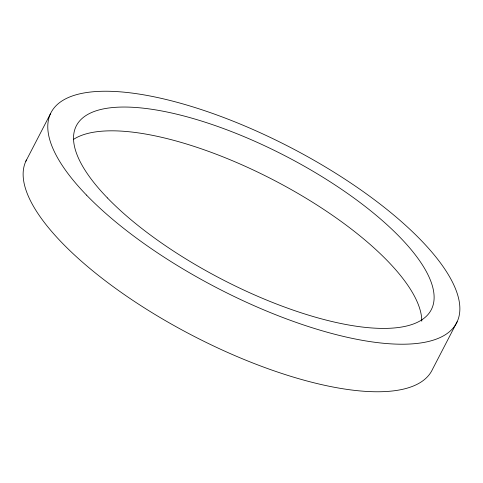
<?xml version="1.0" encoding="UTF-8"?>
<svg xmlns="http://www.w3.org/2000/svg" width="483" height="483" viewBox="0 0 483 483"><rect width="100%" height="100%" fill="white"/><g stroke="black" fill="none" stroke-linecap="round" stroke-linejoin="round"><path stroke-width="0.72" d="M25.834 161.274L50.48 113.722M457.166 321.726L432.52 369.278A228.417 79.248 27.4 0 1 194.081 336.343A228.417 79.248 27.4 0 1 26.462 160.006M73.67 139.291A199.865 69.341 27.4 0 1 275.099 180.817A199.865 69.341 27.4 0 1 421.792 321.201M86.505 195.096A228.417 79.248 27.4 0 0 441.625 336.814A228.417 79.248 27.4 0 0 233.343 121.263A228.417 79.248 27.4 0 0 86.505 195.096M107.419 197.927A199.865 69.341 27.4 0 0 418.151 321.932A199.865 69.341 27.4 0 0 235.903 133.32A199.865 69.341 27.4 0 0 107.419 197.927"/></g></svg>
